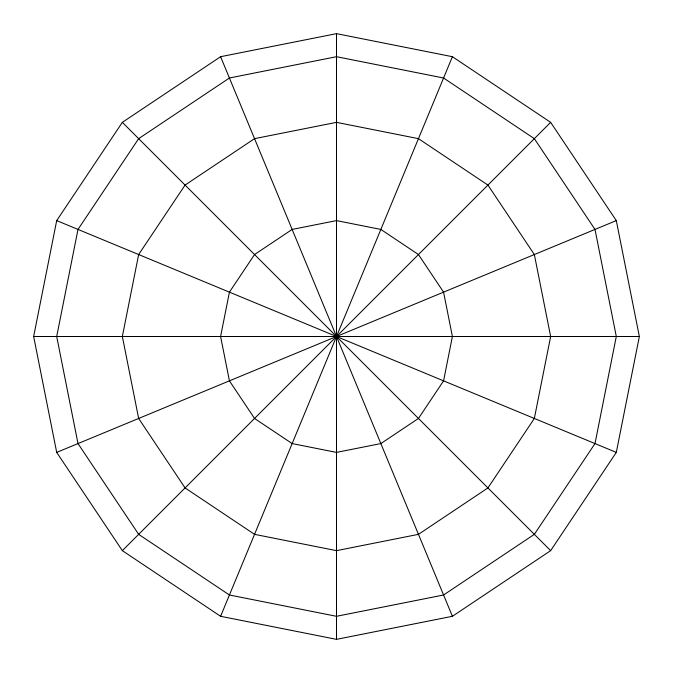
<?xml version="1.0" encoding="UTF-8"?>
<svg xmlns="http://www.w3.org/2000/svg" width="673" height="673" viewBox="0 0 673 673"><rect width="100%" height="100%" fill="white"/><g stroke="black" fill="none" stroke-linecap="round" stroke-linejoin="round"><path stroke-width="1.01" d="M33.65 336.5L56.7 220.601L122.351 122.351L220.601 56.7L336.5 33.65L452.399 56.7L550.649 122.351L616.3 220.601L639.35 336.5L616.3 452.399L550.649 550.649L452.399 616.3L336.5 639.35L220.601 616.3L122.351 550.649L56.7 452.399L33.65 336.5L639.35 336.5M220.601 616.3L452.399 56.7M122.351 550.649L550.649 122.351M56.7 452.399L616.3 220.601M56.7 220.601L616.3 452.399M122.351 122.351L550.649 550.649M220.601 56.7L452.399 616.3M336.5 33.65L336.5 639.35M78.001 229.426L56.7 336.5L78.001 443.574L138.655 534.345L229.426 594.999L336.5 616.3L443.574 594.999L534.345 534.345L594.999 443.574L616.3 336.5L594.999 229.426L534.345 138.655L443.574 78.001L336.5 56.7L229.426 78.001L138.655 138.655L78.001 229.426M138.655 254.545L122.351 336.5L138.655 418.455L185.075 487.925L254.545 534.345L336.5 550.649L418.455 534.345L487.925 487.925L534.345 418.455L550.649 336.5L534.345 254.545L487.925 185.075L418.455 138.655L336.5 122.351L254.545 138.655L185.075 185.075L138.655 254.545M229.426 292.149L220.601 336.5L229.426 380.851L254.545 418.455L292.149 443.574L336.5 452.399L380.851 443.574L418.455 418.455L443.574 380.851L452.399 336.5L443.574 292.149L418.455 254.545L380.851 229.426L336.5 220.601L292.149 229.426L254.545 254.545L229.426 292.149"/></g></svg>
